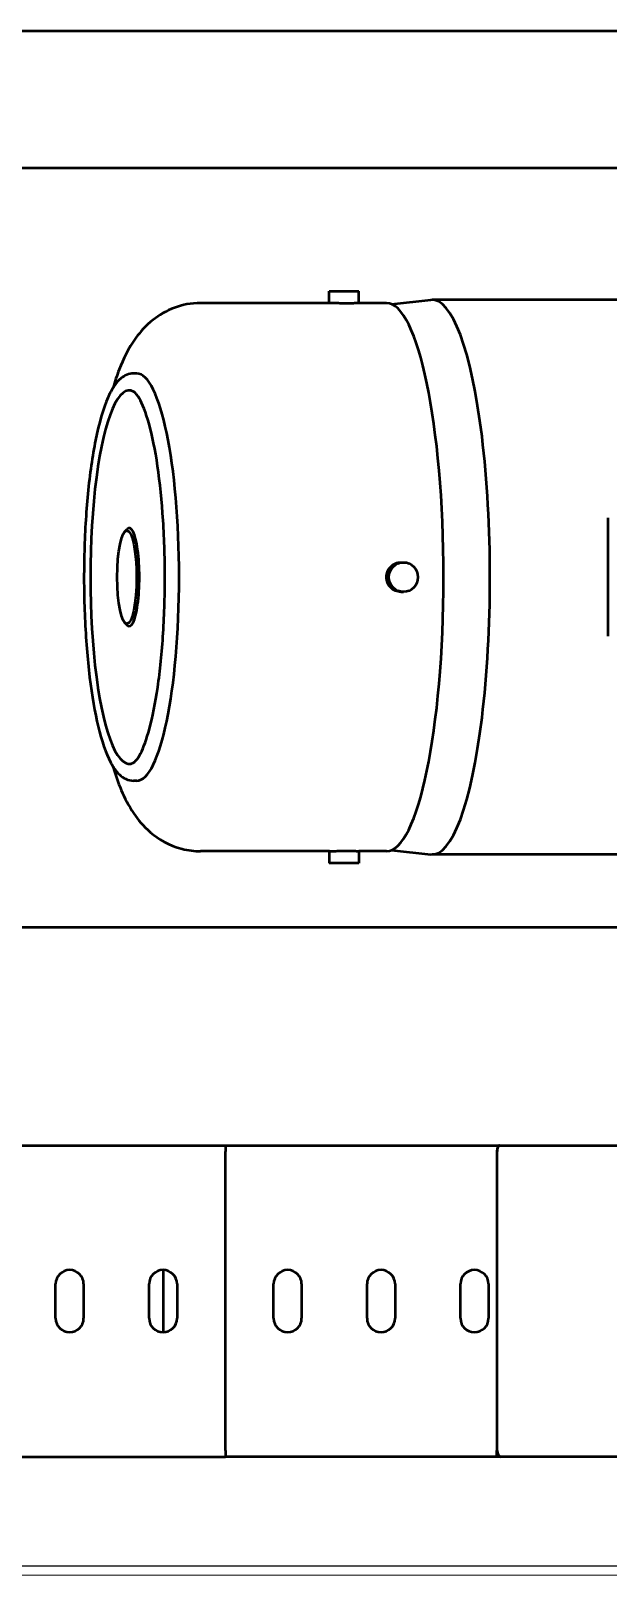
# Model space of a CAD drawing. Header units: millimetres. Extents: x 845401 to 948039, y 511594 to 550263.
# Drawn here: x 916058.7 to 916244.1, y 544183.8 to 544679.8 of the extents above; entities that cross this region are included whole.
import ezdxf

# ---------------------------------------------------------------- set-up
doc = ezdxf.new("R2010")
doc.units = ezdxf.units.MM
doc.layers.add('A-剖-0.10mm.......SECT-L01', color=255, linetype='Continuous', lineweight=18)
doc.layers.add('可见 (ISO)', color=7, linetype='Continuous', lineweight=50)

# ---------------------------------------------------------------- blocks, each defined once
blk = doc.blocks.new('A$C2A4E01FC')
at = {"color": 251}
blk.add_line((224.5, 161.95), (5614.5, 161.95), dxfattribs=at)
at = {"layer": '可见 (ISO)', "color": 251}
for p, q in [((3653.91, 654.92), (4781.78, 654.92)), ((3614.85, 610.94), (4001.28, 610.94)), ((3797.84, 571.35), (3807.34, 571.35)), ((3797.84, 567.5), (3797.84, 571.35)), ((3807.34, 567.5), (3807.34, 571.35)), ((3797.94, 567.5), (3756.5, 567.5)), ((3816.28, 567.5), (3807.34, 567.5)), ((3817.85, 567.18), (3830.54, 568.54)), ((3941.48, 568.56), (3830.95, 568.56)), ((3736.07, 544.85), (3734.98, 544.85)), ((3887.41, 460.47), (3887.41, 498.47)), ((3732.23, 494.13), (3732.93, 494.86)), ((3820.86, 484.22), (3821.69, 484.22)), ((3820.86, 474.72), (3821.69, 474.72)), ((3732.23, 464.82), (3732.93, 464.08)), ((3736.07, 414.09), (3734.98, 414.09)), ((3797.94, 391.44), (3756.5, 391.44)), ((3797.84, 391.44), (3797.84, 387.59)), ((3807.34, 387.59), (3797.84, 387.59)), ((3807.34, 391.45), (3807.34, 387.59)), ((3816.28, 391.44), (3807.34, 391.44)), ((3817.85, 391.77), (3830.54, 390.41)), ((3941.48, 390.38), (3830.95, 390.38)), ((4802.85, 366.95), (3632.85, 366.95)), ((3274.5, 296.95), (3764.5, 296.95)), ((3764.5, 296.95), (3764.5, 294.95)), ((3764.5, 296.95), (3852.43, 296.95)), ((3764.5, 296.95), (3764.5, 294.95)), ((3764.5, 198.95), (3764.5, 294.95)), ((3764.5, 198.95), (3764.5, 294.95)), ((3851.68, 294.95), (3851.68, 198.95)), ((3851.77, 198.95), (3851.77, 294.95)), ((3852.52, 296.95), (3852.43, 296.95)), ((3852.43, 296.93), (3852.43, 296.95)), ((3852.52, 296.95), (3891.46, 296.95)), ((3744.5, 256.95), (3744.5, 236.95)), ((3710, 241.45), (3710, 252.45)), ((3719, 252.45), (3719, 241.45)), ((3740, 241.45), (3740, 252.45)), ((3749, 252.45), (3749, 241.45)), ((3780, 241.45), (3780, 252.45)), ((3789, 252.45), (3789, 241.45)), ((3810, 241.45), (3810, 252.45)), ((3819, 252.45), (3819, 241.45)), ((3840, 241.45), (3840, 252.45)), ((3849, 252.45), (3849, 241.45)), ((3764.5, 198.95), (3764.5, 196.95)), ((3764.5, 198.95), (3764.5, 196.95)), ((3851.68, 196.95), (3851.68, 198.95)), ((3851.68, 198.45), (3851.82, 198.45)), ((3281.5, 196.95), (3764.5, 196.95)), ((3851.68, 196.95), (3764.5, 196.95)), ((3852.48, 196.95), (3851.68, 196.95)), ((3852.48, 197.18), (3852.48, 196.95)), ((3853.08, 196.95), (3852.48, 196.95)), ((3890.77, 196.95), (3853.08, 196.95))]:
    blk.add_line(p, q, dxfattribs=at)
for centre, start, end in [((3714.5, 252.45), 0, 180), ((3744.5, 252.45), 0, 180), ((3784.5, 252.45), 0, 180), ((3814.5, 252.45), 0, 180), ((3844.5, 252.45), 0, 180), ((3714.5, 241.45), 180, 0), ((3744.5, 241.45), 180, 0), ((3784.5, 241.45), 180, 0), ((3814.5, 241.45), 180, 0), ((3844.5, 241.45), 180, 0)]:
    blk.add_arc(centre, 4.5, start, end, dxfattribs=at)
for centre, major_axis, ratio, start_param, end_param in [((3816.28, 479.47), (0, 88.03), 0.207912, 3.141593, 6.283185), ((3830.95, 479.47), (0, 89.09), 0.207912, 3.11925, 6.305528), ((3733.63, 479.47), (0, -59.97), 0.207912, 3.025292, 6.399486), ((3736.07, 479.47), (0, 65.38), 0.207912, 3.141593, 6.283185), ((3733.63, 479.47), (0, 15.75), 0.207912, 2.927402, 6.497376), ((3852.43, 294.95), (0, 2), 0.37334, 0, 1.570796), ((3852.52, 294.95), (0, -2), 0.37334, 3.141593, 4.712389), ((3853.08, 198.95), (0, -2), 0.655337, 4.712389, 6.283185)]:
    blk.add_ellipse(centre, major_axis=major_axis, ratio=ratio, start_param=start_param, end_param=end_param, dxfattribs=at)
for centre, major_axis, ratio in [((3732.89, 479.47), (0, 15), 0.207912), ((3821.69, 479.47), (0, -4.75), 0.978148)]:
    blk.add_ellipse(centre, major_axis=major_axis, ratio=ratio, dxfattribs=at)
for points, knots in [([(3756.5, 567.5), (3753.57, 567.5), (3750.67, 566.93), (3745.41, 564.99), (3743.14, 563.58), (3738.86, 560.21), (3737.16, 558.22), (3733.23, 552.82), (3731.72, 549.55), (3729.67, 544.24), (3729.03, 542.31), (3728.44, 540.32)], [0, 0, 0, 0, 0.0767198, 0.0767198, 0.162225, 0.162225, 0.2781181, 0.2781181, 0.4936522, 0.4936522, 0.6129805, 0.6129805, 0.6129805, 0.6129805]), ([(3807.33, 567.5), (3807.33, 567.5), (3807.31, 567.49), (3807.14, 567.47), (3806.89, 567.46), (3806.24, 567.42), (3805.8, 567.41), (3804.75, 567.38), (3804.16, 567.38), (3802.99, 567.38), (3802.34, 567.38), (3801.1, 567.41), (3800.5, 567.42), (3799.5, 567.46), (3799.03, 567.47), (3798.31, 567.5), (3798.06, 567.5), (3797.94, 567.5)], [-2.050873, -2.050873, -2.050873, -2.050873, -1.968598, -1.968598, -1.789635, -1.789635, -1.610671, -1.610671, -1.431708, -1.431708, -1.252744, -1.252744, -1.073781, -1.073781, -0.894817, -0.894817, -0.715854, -0.715854, -0.715854, -0.715854]), ([(3734.98, 544.85), (3733.5, 544.85), (3732.11, 544.23), (3729.23, 541.91), (3727.96, 539.81), (3725.23, 533.6), (3723.92, 529), (3721.79, 518.41), (3720.96, 512.57), (3719.74, 500.06), (3719.35, 493.41), (3719.03, 479.87), (3719.09, 473), (3719.68, 459.7), (3720.2, 453.27), (3721.65, 441.46), (3722.58, 436.08), (3724.81, 426.82), (3726.1, 422.98), (3728.46, 418.46), (3729.37, 417.11), (3731.68, 414.93), (3733.24, 414.09), (3734.98, 414.09)], [6.283185, 6.283185, 6.283185, 6.283185, 6.448655, 6.448655, 6.725697, 6.725697, 7.085651, 7.085651, 7.415932, 7.415932, 7.740424, 7.740424, 8.063444, 8.063444, 8.386685, 8.386685, 8.712146, 8.712146, 9.045983, 9.045983, 9.231221, 9.231221, 9.424778, 9.424778, 9.424778, 9.424778]), ([(3735.07, 419.91), (3735.39, 420.09), (3736.34, 421.02), (3738.24, 424.69), (3739.23, 427.39), (3741.14, 434.48), (3742.04, 439.02), (3743.55, 449.39), (3744.14, 455.26), (3744.93, 467.68), (3745.12, 474.23), (3745.06, 487.29), (3744.81, 493.81), (3743.92, 506.12), (3743.26, 511.91), (3741.64, 522.12), (3740.66, 526.55), (3738.58, 533.47), (3737.45, 536.04), (3735.85, 538.45), (3735.3, 538.91), (3735.07, 539.04)], [3.257893, 3.257893, 3.257893, 3.257893, 3.524744, 3.524744, 3.799191, 3.799191, 4.103128, 4.103128, 4.416637, 4.416637, 4.733063, 4.733063, 5.050125, 5.050125, 5.366337, 5.366337, 5.679064, 5.679064, 5.979627, 5.979627, 6.166885, 6.166885, 6.166885, 6.166885]), ([(3820.86, 474.72), (3820.28, 474.72), (3819.66, 474.84), (3818.52, 475.33), (3818, 475.69), (3817.18, 476.54), (3816.83, 477.07), (3816.36, 478.24), (3816.24, 478.88), (3816.24, 480.07), (3816.36, 480.71), (3816.83, 481.88), (3817.18, 482.41), (3818, 483.25), (3818.52, 483.62), (3819.66, 484.11), (3820.28, 484.22), (3820.86, 484.22)], [-1.431708, -1.431708, -1.431708, -1.431708, -1.252744, -1.252744, -1.073781, -1.073781, -0.894817, -0.894817, -0.715854, -0.715854, -0.53689, -0.53689, -0.357927, -0.357927, -0.178963, -0.178963, 0, 0, 0, 0]), ([(3728.44, 418.63), (3730, 413.37), (3731.67, 408.66), (3736.42, 401.63), (3738.06, 399.56), (3742.91, 395.42), (3746.28, 393.28), (3752.48, 391.71), (3754.48, 391.44), (3756.5, 391.44)], [2.5286122, 2.5286122, 2.5286122, 2.5286122, 2.8432223, 2.8432223, 2.9654798, 2.9654798, 3.0888463, 3.0888463, 3.1415927, 3.1415927, 3.1415927, 3.1415927]), ([(3797.94, 391.44), (3798.06, 391.44), (3798.31, 391.45), (3799.03, 391.48), (3799.5, 391.49), (3800.5, 391.52), (3801.1, 391.54), (3802.34, 391.57), (3802.99, 391.57), (3803.57, 391.57)], [-0.7158538, -0.7158538, -0.7158538, -0.7158538, -0.5368904, -0.5368904, -0.357927, -0.357927, -0.1789635, -0.1789635, 0, 0, 0, 0]), ([(3803.57, 391.57), (3804.16, 391.57), (3804.75, 391.57), (3805.8, 391.54), (3806.24, 391.52), (3806.89, 391.49), (3807.14, 391.48), (3807.31, 391.46), (3807.33, 391.45), (3807.33, 391.45)], [-2.8634154, -2.8634154, -2.8634154, -2.8634154, -2.6844519, -2.6844519, -2.5054884, -2.5054884, -2.326525, -2.326525, -2.2442498, -2.2442498, -2.2442498, -2.2442498]), ([(3851.78, 295.2), (3851.73, 295.14), (3851.7, 295.07), (3851.68, 295), (3851.68, 294.99), (3851.68, 294.97), (3851.68, 294.95)], [2.6194, 2.6194, 2.6194, 2.6194, 3.033499, 3.033499, 3.033499, 3.1415927, 3.1415927, 3.1415927, 3.1415927])]:
    blk.add_open_spline(points, degree=3, knots=knots, dxfattribs=at)

msp = doc.modelspace()

# ---------------------------------------------------------------- linework, layer by layer
at = {"layer": 'A-剖-0.10mm.......SECT-L01', "color": 6}
msp.add_line((894760.27, 544183.82, -0.13), (934283.3, 544183.82, -0.13), dxfattribs=at)

# ---------------------------------------------------------------- block references
msp.add_blockref('A$C2A4E01FC', (912356.69, 544024.87))

doc.saveas('drawing.dxf')
